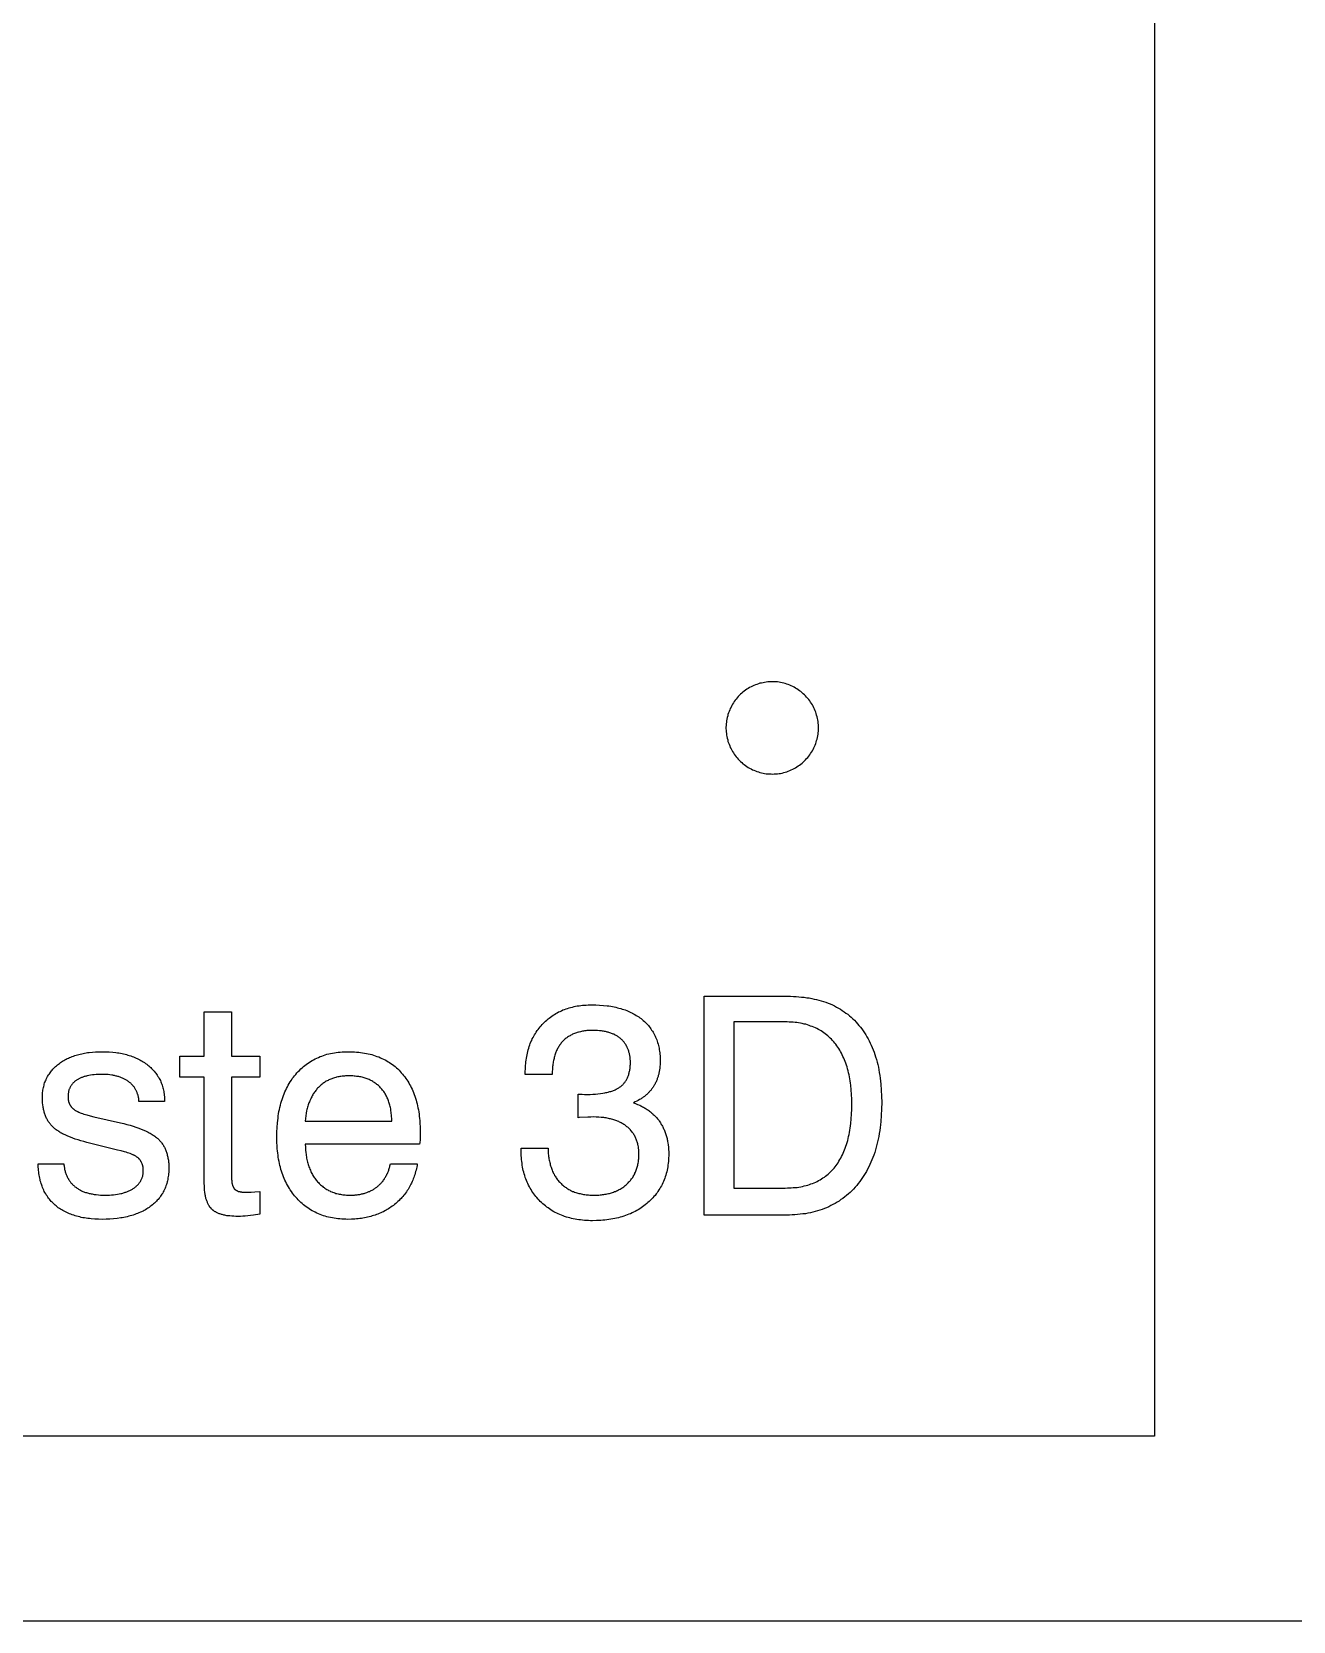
# Model space of a CAD drawing. Header units: millimetres. Extents: x -4.8 to 28.2, y -105.7 to -66.7.
# Drawn here: x 2.88 to 11.08, y -105.74 to -95.42 of the extents above; entities that cross this region are included whole.
import ezdxf

# ---------------------------------------------------------------- set-up
doc = ezdxf.new("R2010")
doc.units = ezdxf.units.MM
doc.header["$MEASUREMENT"] = 0
for name, color, linetype, true_color in [('Aclicical-Shet', 5, 'Continuous', 0x0000ff), ('cut', 7, 'Continuous', 0x000000), ('Default', 7, 'Continuous', 0x000000)]:
    doc.layers.add(name, color=color, linetype=linetype, true_color=true_color)

msp = doc.modelspace()

# ---------------------------------------------------------------- linework, layer by layer
at = {"layer": 'Aclicical-Shet'}
msp.add_lwpolyline([(28.245, -66.744), (28.245, -105.744), (-4.755, -105.744), (-4.755, -66.744), (28.245, -66.744)], dxfattribs=at)
at = {"layer": 'cut'}
for points in [[(10.175, -91.619), (10.175, -104.543), (-3.225, -104.543), (-3.225, -91.619)], [(7.992, -99.942), (7.992, -99.931), (7.992, -99.921), (7.991, -99.91), (7.99, -99.9), (7.988, -99.89), (7.986, -99.88), (7.984, -99.869), (7.981, -99.859), (7.978, -99.849), (7.975, -99.839), (7.971, -99.83), (7.967, -99.82), (7.962, -99.811), (7.958, -99.801), (7.953, -99.792), (7.947, -99.783), (7.942, -99.775), (7.936, -99.766), (7.93, -99.758), (7.923, -99.75), (7.916, -99.742), (7.909, -99.734), (7.902, -99.727), (7.894, -99.72), (7.886, -99.713), (7.878, -99.706), (7.87, -99.7), (7.862, -99.694), (7.853, -99.688), (7.844, -99.683), (7.835, -99.678), (7.826, -99.673), (7.816, -99.668), (7.807, -99.664), (7.797, -99.66), (7.787, -99.657), (7.777, -99.654), (7.767, -99.651), (7.757, -99.649), (7.747, -99.647), (7.737, -99.645), (7.726, -99.643), (7.716, -99.642), (7.705, -99.642), (7.695, -99.642), (7.685, -99.642), (7.674, -99.642), (7.664, -99.643), (7.653, -99.644), (7.643, -99.646), (7.633, -99.648), (7.623, -99.65), (7.613, -99.652), (7.603, -99.655), (7.593, -99.659), (7.583, -99.662), (7.573, -99.666), (7.564, -99.67), (7.555, -99.675), (7.545, -99.68), (7.536, -99.685), (7.528, -99.691), (7.519, -99.697), (7.511, -99.703), (7.502, -99.709), (7.495, -99.716), (7.487, -99.723), (7.479, -99.73), (7.472, -99.738), (7.465, -99.746), (7.459, -99.754), (7.452, -99.762), (7.446, -99.77), (7.44, -99.779), (7.435, -99.788), (7.43, -99.797), (7.425, -99.806), (7.42, -99.815), (7.416, -99.825), (7.412, -99.835), (7.409, -99.844), (7.405, -99.854), (7.403, -99.864), (7.4, -99.874), (7.398, -99.885), (7.396, -99.895), (7.395, -99.905), (7.394, -99.916), (7.393, -99.926), (7.392, -99.936), (7.392, -99.947), (7.393, -99.957), (7.394, -99.968), (7.395, -99.978), (7.396, -99.988), (7.398, -99.998), (7.4, -100.009), (7.403, -100.019), (7.405, -100.029), (7.409, -100.039), (7.412, -100.048), (7.416, -100.058), (7.42, -100.068), (7.425, -100.077), (7.43, -100.086), (7.435, -100.095), (7.44, -100.104), (7.446, -100.113), (7.452, -100.121), (7.459, -100.129), (7.465, -100.137), (7.472, -100.145), (7.479, -100.153), (7.487, -100.16), (7.495, -100.167), (7.502, -100.174), (7.511, -100.18), (7.519, -100.186), (7.528, -100.192), (7.536, -100.198), (7.545, -100.203), (7.555, -100.208), (7.564, -100.213), (7.573, -100.217), (7.583, -100.221), (7.593, -100.225), (7.603, -100.228), (7.613, -100.231), (7.623, -100.233), (7.633, -100.236), (7.643, -100.237), (7.653, -100.239), (7.664, -100.24), (7.674, -100.241), (7.685, -100.241), (7.695, -100.242), (7.705, -100.241), (7.716, -100.241), (7.726, -100.24), (7.737, -100.238), (7.747, -100.237), (7.757, -100.235), (7.767, -100.232), (7.777, -100.229), (7.787, -100.226), (7.797, -100.223), (7.807, -100.219), (7.816, -100.215), (7.826, -100.21), (7.835, -100.206), (7.844, -100.2), (7.853, -100.195), (7.862, -100.189), (7.87, -100.183), (7.878, -100.177), (7.886, -100.17), (7.894, -100.164), (7.902, -100.156), (7.909, -100.149), (7.916, -100.141), (7.923, -100.133), (7.93, -100.125), (7.936, -100.117), (7.942, -100.108), (7.947, -100.1), (7.953, -100.091), (7.958, -100.082), (7.962, -100.072), (7.967, -100.063), (7.971, -100.053), (7.975, -100.044), (7.978, -100.034), (7.981, -100.024), (7.984, -100.014), (7.986, -100.004), (7.988, -99.993), (7.99, -99.983), (7.991, -99.973), (7.992, -99.962), (7.992, -99.952), (7.992, -99.942)]]:
    msp.add_lwpolyline(points, dxfattribs=at)
at = {"layer": 'Default'}
for points in [[(7.251, -103.106), (7.251, -101.685)], [(7.251, -101.685), (7.794, -101.685)], [(7.794, -101.685), (7.812, -101.685), (7.83, -101.686), (7.848, -101.687), (7.866, -101.688), (7.883, -101.69), (7.9, -101.691), (7.917, -101.694), (7.933, -101.696), (7.949, -101.699), (7.965, -101.703), (7.981, -101.706), (7.996, -101.71), (8.011, -101.714), (8.026, -101.719), (8.041, -101.724), (8.055, -101.73), (8.069, -101.735), (8.083, -101.741), (8.096, -101.748), (8.109, -101.755), (8.122, -101.762), (8.135, -101.769), (8.147, -101.777), (8.159, -101.785), (8.171, -101.794), (8.183, -101.802), (8.194, -101.812), (8.205, -101.821), (8.216, -101.831), (8.227, -101.841), (8.237, -101.852), (8.247, -101.863)], [(4.003, -102.073), (4.003, -101.787)], [(4.003, -101.787), (4.179, -101.787)], [(4.179, -101.787), (4.179, -102.073)], [(6.205, -101.861), (6.213, -101.853), (6.22, -101.846), (6.228, -101.839), (6.236, -101.832), (6.244, -101.826), (6.252, -101.82), (6.261, -101.814), (6.269, -101.808), (6.278, -101.803), (6.287, -101.797), (6.295, -101.792), (6.305, -101.787), (6.314, -101.783), (6.323, -101.779), (6.333, -101.774), (6.343, -101.771), (6.353, -101.767), (6.363, -101.764), (6.373, -101.76), (6.383, -101.757), (6.394, -101.755), (6.405, -101.752), (6.415, -101.75), (6.426, -101.748), (6.438, -101.746), (6.449, -101.745), (6.46, -101.743), (6.472, -101.742), (6.484, -101.742), (6.496, -101.741), (6.508, -101.741), (6.52, -101.741)], [(6.52, -101.741), (6.546, -101.741), (6.571, -101.742), (6.596, -101.744), (6.62, -101.747), (6.631, -101.748), (6.643, -101.75), (6.654, -101.752), (6.665, -101.754), (6.676, -101.756), (6.687, -101.759), (6.697, -101.762), (6.708, -101.765), (6.718, -101.768), (6.728, -101.771), (6.738, -101.774), (6.747, -101.778), (6.757, -101.782), (6.766, -101.786), (6.775, -101.79), (6.784, -101.794), (6.792, -101.799), (6.801, -101.804), (6.809, -101.809), (6.817, -101.814), (6.825, -101.819), (6.833, -101.825), (6.841, -101.83), (6.848, -101.836)], [(6.088, -102.183), (6.088, -102.171), (6.089, -102.158), (6.089, -102.146), (6.09, -102.134), (6.091, -102.122), (6.092, -102.11), (6.094, -102.099), (6.096, -102.087), (6.098, -102.076), (6.1, -102.065), (6.102, -102.054), (6.105, -102.043), (6.108, -102.032), (6.111, -102.022), (6.114, -102.011), (6.118, -102.001), (6.121, -101.991), (6.125, -101.981), (6.13, -101.972), (6.134, -101.962), (6.139, -101.953), (6.144, -101.944), (6.149, -101.935), (6.154, -101.926), (6.16, -101.917), (6.166, -101.908), (6.172, -101.9), (6.178, -101.892), (6.184, -101.884), (6.191, -101.876), (6.198, -101.868), (6.205, -101.861)], [(6.848, -101.836), (6.855, -101.842), (6.862, -101.849), (6.869, -101.855), (6.875, -101.861), (6.882, -101.868), (6.888, -101.875), (6.893, -101.882), (6.899, -101.889), (6.904, -101.896), (6.909, -101.904), (6.914, -101.911), (6.919, -101.919), (6.923, -101.927), (6.928, -101.935), (6.932, -101.943), (6.935, -101.951), (6.939, -101.96), (6.942, -101.968), (6.945, -101.977), (6.948, -101.986), (6.951, -101.995), (6.953, -102.004), (6.955, -102.013), (6.957, -102.023), (6.959, -102.032), (6.961, -102.042), (6.962, -102.052), (6.963, -102.062), (6.964, -102.072), (6.964, -102.083), (6.965, -102.093), (6.965, -102.104)], [(7.777, -101.851), (7.444, -101.851)], [(7.444, -101.851), (7.444, -102.931)], [(8.099, -101.989), (8.092, -101.98), (8.084, -101.972), (8.077, -101.964), (8.069, -101.956), (8.061, -101.949), (8.053, -101.942), (8.045, -101.935), (8.037, -101.929), (8.028, -101.922), (8.019, -101.916), (8.01, -101.91), (8.001, -101.905), (7.992, -101.9), (7.982, -101.895), (7.973, -101.89), (7.963, -101.886), (7.952, -101.881), (7.942, -101.878), (7.932, -101.874), (7.921, -101.871), (7.91, -101.867), (7.899, -101.865), (7.888, -101.862), (7.876, -101.86), (7.864, -101.858), (7.853, -101.856), (7.841, -101.855), (7.828, -101.853), (7.816, -101.852), (7.803, -101.852), (7.79, -101.851), (7.777, -101.851)], [(8.247, -101.863), (8.256, -101.874), (8.266, -101.885), (8.275, -101.897), (8.283, -101.909), (8.292, -101.922), (8.3, -101.935), (8.308, -101.948), (8.315, -101.961), (8.323, -101.975), (8.329, -101.989), (8.336, -102.003), (8.342, -102.018), (8.348, -102.033), (8.354, -102.048), (8.359, -102.064), (8.364, -102.079), (8.369, -102.096), (8.374, -102.112), (8.378, -102.129), (8.382, -102.146), (8.385, -102.163), (8.388, -102.181), (8.391, -102.199), (8.394, -102.217), (8.396, -102.236), (8.398, -102.255), (8.401, -102.294), (8.403, -102.334), (8.404, -102.375)], [(6.331, -101.979), (6.326, -101.983), (6.322, -101.988), (6.319, -101.993), (6.315, -101.998), (6.311, -102.003), (6.308, -102.008), (6.304, -102.014), (6.301, -102.019), (6.298, -102.025), (6.295, -102.031), (6.292, -102.037), (6.29, -102.043), (6.287, -102.049), (6.285, -102.055), (6.282, -102.062), (6.28, -102.068), (6.278, -102.075), (6.276, -102.082), (6.275, -102.089), (6.273, -102.096), (6.271, -102.103), (6.27, -102.111), (6.269, -102.118), (6.268, -102.126), (6.267, -102.134), (6.266, -102.142), (6.265, -102.158), (6.264, -102.175), (6.264, -102.193)], [(6.529, -101.907), (6.521, -101.907), (6.513, -101.907), (6.505, -101.907), (6.497, -101.908), (6.489, -101.908), (6.482, -101.909), (6.474, -101.91), (6.467, -101.911), (6.46, -101.912), (6.453, -101.914), (6.446, -101.915), (6.439, -101.917), (6.433, -101.919), (6.426, -101.92), (6.42, -101.922), (6.414, -101.925), (6.407, -101.927), (6.401, -101.929), (6.396, -101.932), (6.39, -101.935), (6.384, -101.938), (6.379, -101.941), (6.373, -101.944), (6.368, -101.947), (6.363, -101.951), (6.358, -101.954), (6.353, -101.958), (6.348, -101.962), (6.344, -101.966), (6.339, -101.97), (6.335, -101.974), (6.331, -101.979)], [(6.708, -101.961), (6.704, -101.957), (6.7, -101.954), (6.696, -101.951), (6.692, -101.948), (6.687, -101.945), (6.683, -101.942), (6.678, -101.94), (6.673, -101.937), (6.669, -101.935), (6.664, -101.932), (6.659, -101.93), (6.654, -101.928), (6.648, -101.926), (6.643, -101.924), (6.638, -101.922), (6.632, -101.92), (6.626, -101.918), (6.621, -101.917), (6.615, -101.916), (6.609, -101.914), (6.603, -101.913), (6.596, -101.912), (6.59, -101.911), (6.584, -101.91), (6.577, -101.909), (6.571, -101.909), (6.557, -101.907), (6.543, -101.907), (6.529, -101.907)], [(6.771, -102.116), (6.771, -102.109), (6.771, -102.103), (6.77, -102.097), (6.77, -102.091), (6.769, -102.085), (6.769, -102.079), (6.768, -102.074), (6.767, -102.068), (6.766, -102.063), (6.765, -102.057), (6.763, -102.052), (6.762, -102.047), (6.761, -102.041), (6.759, -102.036), (6.757, -102.031), (6.755, -102.027), (6.753, -102.022), (6.751, -102.017), (6.749, -102.012), (6.746, -102.008), (6.744, -102.003), (6.741, -101.999), (6.739, -101.995), (6.736, -101.991), (6.733, -101.987), (6.73, -101.983), (6.726, -101.979), (6.723, -101.975), (6.719, -101.971), (6.716, -101.968), (6.712, -101.964), (6.708, -101.961)], [(8.21, -102.385), (8.21, -102.353), (8.208, -102.322), (8.206, -102.292), (8.203, -102.263), (8.201, -102.249), (8.199, -102.235), (8.197, -102.221), (8.194, -102.208), (8.192, -102.195), (8.189, -102.182), (8.186, -102.169), (8.182, -102.156), (8.179, -102.144), (8.175, -102.132), (8.171, -102.12), (8.167, -102.109), (8.162, -102.097), (8.157, -102.086), (8.152, -102.076), (8.147, -102.065), (8.142, -102.055), (8.136, -102.044), (8.131, -102.035), (8.125, -102.025), (8.119, -102.016), (8.112, -102.006), (8.106, -101.997), (8.099, -101.989)], [(3.056, -102.126), (3.062, -102.121), (3.069, -102.116), (3.076, -102.111), (3.083, -102.107), (3.09, -102.102), (3.098, -102.098), (3.105, -102.094), (3.113, -102.09), (3.121, -102.087), (3.128, -102.083), (3.137, -102.08), (3.145, -102.076), (3.153, -102.073), (3.162, -102.07), (3.17, -102.068), (3.179, -102.065), (3.188, -102.063), (3.197, -102.06), (3.207, -102.058), (3.216, -102.056), (3.226, -102.055), (3.235, -102.053), (3.245, -102.051), (3.255, -102.05), (3.276, -102.048), (3.297, -102.046), (3.319, -102.045), (3.341, -102.045)], [(3.341, -102.045), (3.364, -102.045), (3.386, -102.046), (3.408, -102.048), (3.429, -102.05), (3.439, -102.052), (3.449, -102.053), (3.459, -102.055), (3.469, -102.057), (3.479, -102.059), (3.489, -102.062), (3.498, -102.064), (3.507, -102.067), (3.516, -102.069), (3.525, -102.072), (3.534, -102.075), (3.543, -102.079), (3.551, -102.082), (3.56, -102.086), (3.568, -102.09), (3.576, -102.094), (3.584, -102.098), (3.592, -102.102), (3.6, -102.107), (3.607, -102.111), (3.614, -102.116), (3.622, -102.121), (3.629, -102.126), (3.636, -102.132)], [(3.845, -102.211), (3.845, -102.073)], [(3.845, -102.073), (4.003, -102.073)], [(4.179, -102.073), (4.363, -102.073)], [(4.363, -102.073), (4.363, -102.211)], [(4.597, -102.192), (4.605, -102.183), (4.613, -102.174), (4.621, -102.166), (4.63, -102.157), (4.638, -102.15), (4.647, -102.142), (4.656, -102.135), (4.665, -102.128), (4.674, -102.121), (4.684, -102.114), (4.694, -102.108), (4.703, -102.102), (4.713, -102.097), (4.724, -102.091), (4.734, -102.086), (4.744, -102.082), (4.755, -102.077), (4.766, -102.073), (4.777, -102.069), (4.789, -102.066), (4.8, -102.062), (4.812, -102.059), (4.824, -102.057), (4.836, -102.054), (4.848, -102.052), (4.86, -102.05), (4.873, -102.049), (4.885, -102.047), (4.898, -102.046), (4.912, -102.046), (4.925, -102.045), (4.938, -102.045)], [(4.938, -102.045), (4.952, -102.045), (4.966, -102.046), (4.979, -102.046), (4.992, -102.047), (5.006, -102.048), (5.018, -102.05), (5.031, -102.052), (5.043, -102.054), (5.056, -102.056), (5.068, -102.058), (5.08, -102.061), (5.091, -102.064), (5.103, -102.068), (5.114, -102.071), (5.125, -102.075), (5.136, -102.079), (5.147, -102.084), (5.157, -102.088), (5.168, -102.093), (5.178, -102.098), (5.188, -102.104), (5.197, -102.11), (5.207, -102.116), (5.216, -102.122), (5.225, -102.128), (5.234, -102.135), (5.243, -102.142), (5.251, -102.15), (5.26, -102.157), (5.268, -102.165), (5.276, -102.173), (5.283, -102.182)], [(6.965, -102.104), (6.964, -102.116), (6.964, -102.128), (6.963, -102.14), (6.962, -102.151), (6.96, -102.163), (6.958, -102.174), (6.956, -102.184), (6.955, -102.19), (6.954, -102.195), (6.952, -102.2), (6.951, -102.205), (6.949, -102.21), (6.947, -102.215), (6.946, -102.22), (6.944, -102.225), (6.942, -102.23), (6.94, -102.235), (6.938, -102.24), (6.936, -102.244), (6.933, -102.249), (6.931, -102.254), (6.929, -102.258), (6.926, -102.263), (6.923, -102.267), (6.921, -102.271)], [(2.952, -102.343), (2.952, -102.335), (2.952, -102.326), (2.953, -102.318), (2.953, -102.31), (2.954, -102.302), (2.955, -102.294), (2.957, -102.286), (2.958, -102.278), (2.96, -102.271), (2.962, -102.263), (2.964, -102.256), (2.966, -102.248), (2.969, -102.241), (2.972, -102.234), (2.975, -102.227), (2.978, -102.22), (2.981, -102.214), (2.985, -102.207), (2.988, -102.2), (2.992, -102.194), (2.997, -102.188), (3.001, -102.182), (3.006, -102.175), (3.01, -102.169), (3.015, -102.164), (3.02, -102.158), (3.026, -102.152), (3.031, -102.147), (3.037, -102.141), (3.043, -102.136), (3.049, -102.131), (3.056, -102.126)], [(3.338, -102.193), (3.325, -102.193), (3.312, -102.193), (3.3, -102.194), (3.288, -102.195), (3.276, -102.196), (3.265, -102.198), (3.254, -102.2), (3.243, -102.202), (3.238, -102.203), (3.233, -102.204), (3.228, -102.206), (3.223, -102.207), (3.219, -102.209), (3.214, -102.21), (3.21, -102.212), (3.205, -102.213), (3.201, -102.215), (3.197, -102.217), (3.193, -102.219), (3.189, -102.221), (3.185, -102.223), (3.181, -102.225), (3.177, -102.227), (3.174, -102.23)], [(3.51, -102.238), (3.506, -102.236), (3.502, -102.233), (3.498, -102.23), (3.494, -102.228), (3.489, -102.225), (3.485, -102.223), (3.48, -102.221), (3.476, -102.218), (3.471, -102.216), (3.466, -102.214), (3.461, -102.212), (3.456, -102.21), (3.451, -102.209), (3.446, -102.207), (3.441, -102.205), (3.436, -102.204), (3.43, -102.203), (3.425, -102.201), (3.419, -102.2), (3.413, -102.199), (3.408, -102.198), (3.402, -102.197), (3.39, -102.195), (3.378, -102.194), (3.365, -102.193), (3.352, -102.193), (3.338, -102.193)], [(3.636, -102.132), (3.642, -102.137), (3.649, -102.143), (3.655, -102.148), (3.661, -102.154), (3.667, -102.16), (3.673, -102.166), (3.678, -102.172), (3.684, -102.179), (3.689, -102.185), (3.693, -102.191), (3.698, -102.198), (3.702, -102.205), (3.707, -102.212), (3.71, -102.219), (3.714, -102.226), (3.718, -102.233), (3.721, -102.24), (3.724, -102.248), (3.727, -102.255), (3.73, -102.263), (3.732, -102.271), (3.734, -102.279), (3.736, -102.287), (3.738, -102.295), (3.74, -102.303), (3.741, -102.311), (3.742, -102.32), (3.743, -102.328), (3.744, -102.337), (3.745, -102.346), (3.745, -102.355), (3.745, -102.364)], [(4.474, -102.6), (4.474, -102.568), (4.476, -102.537), (4.478, -102.506), (4.48, -102.491), (4.482, -102.477), (4.484, -102.462), (4.486, -102.448), (4.488, -102.434), (4.491, -102.42), (4.494, -102.407), (4.498, -102.393), (4.501, -102.38), (4.505, -102.367), (4.509, -102.355), (4.513, -102.342), (4.517, -102.33), (4.522, -102.318), (4.527, -102.306), (4.532, -102.295), (4.538, -102.284), (4.543, -102.273), (4.549, -102.262), (4.555, -102.251), (4.562, -102.241), (4.569, -102.23), (4.575, -102.22), (4.583, -102.211), (4.59, -102.201), (4.597, -102.192)], [(4.944, -102.202), (4.937, -102.202), (4.929, -102.202), (4.921, -102.202), (4.914, -102.203), (4.906, -102.204), (4.899, -102.204), (4.891, -102.205), (4.884, -102.207), (4.877, -102.208), (4.87, -102.209), (4.863, -102.211), (4.857, -102.212), (4.85, -102.214), (4.843, -102.216), (4.837, -102.218), (4.831, -102.221), (4.825, -102.223), (4.818, -102.226), (4.812, -102.228), (4.807, -102.231), (4.801, -102.234), (4.795, -102.237), (4.789, -102.241), (4.784, -102.244), (4.779, -102.248), (4.773, -102.252), (4.768, -102.256), (4.763, -102.26), (4.758, -102.264), (4.753, -102.268), (4.749, -102.273), (4.744, -102.277)], [(5.148, -102.279), (5.144, -102.274), (5.139, -102.269), (5.134, -102.265), (5.129, -102.261), (5.124, -102.257), (5.119, -102.253), (5.114, -102.249), (5.109, -102.245), (5.103, -102.242), (5.098, -102.238), (5.092, -102.235), (5.086, -102.232), (5.08, -102.229), (5.074, -102.226), (5.068, -102.224), (5.061, -102.221), (5.055, -102.219), (5.048, -102.217), (5.042, -102.214), (5.035, -102.213), (5.028, -102.211), (5.021, -102.209), (5.014, -102.208), (5.007, -102.207), (4.999, -102.205), (4.992, -102.205), (4.984, -102.204), (4.977, -102.203), (4.969, -102.202), (4.961, -102.202), (4.953, -102.202), (4.944, -102.202)], [(5.283, -102.182), (5.291, -102.19), (5.298, -102.199), (5.305, -102.208), (5.312, -102.218), (5.319, -102.227), (5.325, -102.237), (5.331, -102.247), (5.337, -102.257), (5.342, -102.267), (5.348, -102.278), (5.353, -102.289), (5.358, -102.3), (5.363, -102.311), (5.367, -102.323), (5.371, -102.334), (5.375, -102.346), (5.379, -102.359), (5.382, -102.371), (5.385, -102.384), (5.388, -102.396), (5.391, -102.41), (5.394, -102.423), (5.396, -102.436), (5.398, -102.45), (5.4, -102.464), (5.401, -102.478), (5.403, -102.492), (5.404, -102.507), (5.405, -102.537), (5.406, -102.568)], [(6.088, -102.193), (6.088, -102.183)], [(6.264, -102.193), (6.088, -102.193)], [(6.705, -102.273), (6.709, -102.27), (6.713, -102.266), (6.717, -102.263), (6.721, -102.26), (6.724, -102.256), (6.728, -102.252), (6.731, -102.248), (6.734, -102.245), (6.737, -102.24), (6.74, -102.236), (6.743, -102.232), (6.745, -102.228), (6.748, -102.223), (6.75, -102.219), (6.752, -102.214), (6.755, -102.209), (6.756, -102.204), (6.758, -102.199), (6.76, -102.194), (6.762, -102.188), (6.763, -102.183), (6.764, -102.177), (6.766, -102.172), (6.767, -102.166), (6.768, -102.16), (6.769, -102.154), (6.769, -102.148), (6.77, -102.142), (6.77, -102.135), (6.771, -102.129), (6.771, -102.122), (6.771, -102.116)], [(3.174, -102.23), (3.17, -102.232), (3.167, -102.234), (3.164, -102.237), (3.161, -102.239), (3.158, -102.242), (3.155, -102.245), (3.152, -102.247), (3.149, -102.25), (3.147, -102.253), (3.144, -102.256), (3.142, -102.259), (3.14, -102.262), (3.138, -102.265), (3.136, -102.269), (3.134, -102.272), (3.132, -102.275), (3.13, -102.279), (3.129, -102.282), (3.127, -102.286), (3.126, -102.289), (3.124, -102.293), (3.123, -102.297), (3.122, -102.301), (3.121, -102.304), (3.12, -102.308), (3.12, -102.312), (3.119, -102.316), (3.119, -102.321), (3.118, -102.325), (3.118, -102.329), (3.118, -102.333), (3.118, -102.338)], [(3.579, -102.368), (3.579, -102.363), (3.578, -102.358), (3.577, -102.352), (3.577, -102.348), (3.576, -102.343), (3.575, -102.338), (3.574, -102.333), (3.573, -102.328), (3.571, -102.324), (3.57, -102.319), (3.568, -102.315), (3.567, -102.31), (3.565, -102.306), (3.563, -102.302), (3.561, -102.298), (3.559, -102.294), (3.557, -102.29), (3.554, -102.286), (3.552, -102.282), (3.549, -102.278), (3.547, -102.274), (3.544, -102.271), (3.541, -102.267), (3.538, -102.264), (3.535, -102.26), (3.532, -102.257), (3.528, -102.254), (3.525, -102.25), (3.521, -102.247), (3.518, -102.244), (3.514, -102.241), (3.51, -102.238)], [(4.003, -102.211), (3.845, -102.211)], [(4.003, -102.902), (4.003, -102.211)], [(4.363, -102.211), (4.179, -102.211)], [(4.179, -102.211), (4.179, -102.843)], [(4.744, -102.277), (4.739, -102.282), (4.735, -102.287), (4.731, -102.292), (4.727, -102.297), (4.723, -102.303), (4.719, -102.308), (4.715, -102.314), (4.711, -102.319), (4.708, -102.325), (4.704, -102.331), (4.701, -102.337), (4.698, -102.344), (4.695, -102.35), (4.692, -102.356), (4.689, -102.363), (4.686, -102.37), (4.683, -102.377), (4.681, -102.384), (4.678, -102.391), (4.676, -102.398), (4.674, -102.406), (4.672, -102.414), (4.67, -102.421), (4.668, -102.429), (4.665, -102.445), (4.662, -102.462), (4.66, -102.479), (4.658, -102.497)], [(5.221, -102.497), (5.221, -102.48), (5.22, -102.463), (5.219, -102.454), (5.218, -102.446), (5.217, -102.438), (5.216, -102.43), (5.215, -102.423), (5.214, -102.415), (5.212, -102.407), (5.21, -102.4), (5.209, -102.393), (5.207, -102.386), (5.205, -102.379), (5.202, -102.372), (5.2, -102.365), (5.198, -102.358), (5.195, -102.352), (5.192, -102.345), (5.189, -102.339), (5.186, -102.333), (5.183, -102.327), (5.18, -102.321), (5.176, -102.315), (5.173, -102.31), (5.169, -102.304), (5.165, -102.299), (5.161, -102.294), (5.157, -102.289), (5.153, -102.284), (5.148, -102.279)], [(6.491, -102.322), (6.509, -102.322), (6.527, -102.321), (6.544, -102.32), (6.56, -102.319), (6.576, -102.317), (6.591, -102.315), (6.605, -102.312), (6.612, -102.311), (6.619, -102.309), (6.626, -102.308), (6.632, -102.306), (6.638, -102.304), (6.644, -102.303), (6.65, -102.301), (6.656, -102.299), (6.662, -102.296), (6.667, -102.294), (6.673, -102.292), (6.678, -102.289), (6.683, -102.287), (6.688, -102.284), (6.692, -102.281), (6.697, -102.279), (6.701, -102.276), (6.705, -102.273)], [(6.921, -102.271), (6.918, -102.276), (6.915, -102.28), (6.912, -102.284), (6.909, -102.288), (6.906, -102.292), (6.903, -102.296), (6.9, -102.3), (6.896, -102.304), (6.893, -102.307), (6.889, -102.311), (6.886, -102.315), (6.882, -102.318), (6.878, -102.322), (6.874, -102.325), (6.87, -102.329), (6.866, -102.332), (6.862, -102.335), (6.858, -102.338), (6.854, -102.341), (6.85, -102.344), (6.845, -102.347), (6.841, -102.35), (6.836, -102.353), (6.831, -102.356), (6.822, -102.361), (6.812, -102.367), (6.802, -102.371), (6.791, -102.376)], [(3.015, -102.529), (3.011, -102.525), (3.007, -102.521), (3.004, -102.516), (3, -102.512), (2.997, -102.507), (2.994, -102.503), (2.99, -102.498), (2.987, -102.493), (2.984, -102.488), (2.982, -102.483), (2.979, -102.478), (2.976, -102.472), (2.974, -102.467), (2.972, -102.462), (2.97, -102.456), (2.968, -102.45), (2.966, -102.444), (2.964, -102.438), (2.962, -102.432), (2.961, -102.426), (2.959, -102.42), (2.958, -102.413), (2.957, -102.407), (2.956, -102.4), (2.955, -102.393), (2.954, -102.387), (2.953, -102.38), (2.953, -102.373), (2.952, -102.365), (2.952, -102.358), (2.952, -102.343)], [(3.118, -102.338), (3.118, -102.341), (3.118, -102.344), (3.118, -102.347), (3.118, -102.35), (3.119, -102.353), (3.119, -102.356), (3.119, -102.359), (3.12, -102.362), (3.121, -102.365), (3.121, -102.367), (3.122, -102.37), (3.123, -102.373), (3.124, -102.375), (3.125, -102.378), (3.126, -102.381), (3.127, -102.383), (3.128, -102.385), (3.129, -102.388), (3.13, -102.39), (3.132, -102.393), (3.133, -102.395), (3.134, -102.397), (3.136, -102.399), (3.138, -102.401), (3.139, -102.404), (3.141, -102.406), (3.143, -102.408), (3.145, -102.41), (3.147, -102.412), (3.149, -102.414), (3.151, -102.415), (3.153, -102.417)], [(3.745, -102.368), (3.579, -102.368)], [(3.745, -102.364), (3.745, -102.368)], [(6.431, -102.474), (6.432, -102.32)], [(6.432, -102.32), (6.458, -102.321)], [(6.458, -102.321), (6.473, -102.322), (6.491, -102.322)], [(6.791, -102.376), (6.805, -102.381), (6.818, -102.387), (6.832, -102.393), (6.838, -102.396), (6.844, -102.399), (6.85, -102.402), (6.856, -102.405), (6.862, -102.409), (6.868, -102.412), (6.874, -102.416), (6.879, -102.42), (6.885, -102.423), (6.89, -102.427), (6.896, -102.431), (6.901, -102.435), (6.906, -102.439), (6.911, -102.444), (6.916, -102.448), (6.92, -102.452), (6.925, -102.457), (6.93, -102.461), (6.934, -102.466), (6.938, -102.471), (6.943, -102.475), (6.947, -102.48), (6.951, -102.485), (6.955, -102.49), (6.958, -102.495), (6.962, -102.501)], [(8.101, -102.793), (8.107, -102.784), (8.114, -102.775), (8.12, -102.766), (8.126, -102.756), (8.132, -102.746), (8.138, -102.736), (8.143, -102.726), (8.148, -102.715), (8.153, -102.705), (8.158, -102.694), (8.163, -102.682), (8.167, -102.671), (8.171, -102.659), (8.175, -102.647), (8.179, -102.634), (8.183, -102.622), (8.186, -102.609), (8.189, -102.596), (8.192, -102.582), (8.195, -102.569), (8.197, -102.555), (8.199, -102.541), (8.203, -102.511), (8.206, -102.481), (8.208, -102.45), (8.21, -102.418), (8.21, -102.385)], [(8.404, -102.375), (8.403, -102.417), (8.401, -102.459), (8.398, -102.499), (8.396, -102.519), (8.394, -102.538), (8.391, -102.557), (8.388, -102.576), (8.384, -102.595), (8.381, -102.613), (8.377, -102.631), (8.373, -102.648), (8.368, -102.666), (8.363, -102.683), (8.358, -102.699), (8.352, -102.716), (8.346, -102.732), (8.34, -102.747), (8.334, -102.763), (8.327, -102.778), (8.32, -102.793), (8.312, -102.808), (8.304, -102.822), (8.296, -102.836), (8.288, -102.85), (8.279, -102.863), (8.27, -102.876), (8.261, -102.889), (8.251, -102.901), (8.241, -102.913)], [(3.153, -102.417), (3.155, -102.419), (3.158, -102.421), (3.16, -102.423), (3.163, -102.424), (3.166, -102.426), (3.169, -102.428), (3.171, -102.429), (3.175, -102.431), (3.178, -102.433), (3.181, -102.434), (3.188, -102.438), (3.196, -102.441), (3.204, -102.444), (3.212, -102.447), (3.221, -102.45), (3.231, -102.453), (3.24, -102.456), (3.262, -102.462), (3.285, -102.467)], [(3.285, -102.467), (3.458, -102.507)], [(3.458, -102.507), (3.48, -102.512), (3.501, -102.517), (3.521, -102.523), (3.541, -102.529), (3.559, -102.535), (3.577, -102.541), (3.594, -102.548), (3.61, -102.554), (3.625, -102.561), (3.639, -102.568), (3.645, -102.572), (3.652, -102.575), (3.658, -102.579), (3.664, -102.582), (3.67, -102.586), (3.676, -102.59), (3.681, -102.594), (3.687, -102.598), (3.692, -102.602), (3.696, -102.606), (3.701, -102.609), (3.705, -102.614)], [(4.658, -102.497), (5.221, -102.497)], [(6.438, -102.473), (6.431, -102.474)], [(6.532, -102.469), (6.515, -102.47), (6.494, -102.47), (6.438, -102.473)], [(6.749, -102.532), (6.744, -102.528), (6.739, -102.525), (6.734, -102.521), (6.729, -102.517), (6.723, -102.514), (6.718, -102.511), (6.712, -102.508), (6.706, -102.505), (6.701, -102.502), (6.695, -102.499), (6.688, -102.496), (6.682, -102.494), (6.676, -102.491), (6.669, -102.489), (6.663, -102.487), (6.656, -102.485), (6.649, -102.483), (6.642, -102.481), (6.635, -102.48), (6.628, -102.478), (6.621, -102.477), (6.613, -102.475), (6.606, -102.474), (6.598, -102.473), (6.582, -102.472), (6.566, -102.47), (6.549, -102.47), (6.532, -102.469)], [(6.962, -102.501), (6.966, -102.506), (6.969, -102.511), (6.972, -102.517), (6.976, -102.522), (6.979, -102.528), (6.982, -102.534), (6.985, -102.54), (6.987, -102.545), (6.99, -102.551), (6.993, -102.557), (6.995, -102.564), (6.997, -102.57), (7, -102.576), (7.002, -102.582), (7.004, -102.589), (7.005, -102.595), (7.007, -102.602), (7.009, -102.609), (7.01, -102.615), (7.012, -102.622), (7.013, -102.629), (7.014, -102.636), (7.016, -102.65), (7.018, -102.665), (7.019, -102.68), (7.02, -102.695), (7.02, -102.71)], [(3.24, -102.634), (3.22, -102.629), (3.201, -102.624), (3.183, -102.618), (3.165, -102.613), (3.149, -102.607), (3.133, -102.601), (3.117, -102.594), (3.103, -102.588), (3.089, -102.581), (3.083, -102.578), (3.076, -102.574), (3.07, -102.571), (3.064, -102.567), (3.058, -102.564), (3.053, -102.56), (3.047, -102.556), (3.042, -102.553), (3.037, -102.549), (3.032, -102.545), (3.028, -102.541), (3.023, -102.537), (3.019, -102.533), (3.015, -102.529)], [(3.705, -102.614), (3.709, -102.618), (3.713, -102.622), (3.717, -102.626), (3.721, -102.631), (3.725, -102.635), (3.728, -102.64), (3.732, -102.645), (3.735, -102.65), (3.738, -102.655), (3.741, -102.66), (3.744, -102.665), (3.746, -102.67), (3.749, -102.676), (3.751, -102.681), (3.754, -102.687), (3.756, -102.693), (3.758, -102.698), (3.76, -102.704), (3.762, -102.71), (3.763, -102.717), (3.765, -102.723), (3.766, -102.729), (3.767, -102.736), (3.769, -102.742), (3.77, -102.749), (3.77, -102.756), (3.771, -102.763), (3.772, -102.77), (3.772, -102.777), (3.773, -102.784), (3.773, -102.792), (3.773, -102.799)], [(4.598, -102.99), (4.59, -102.981), (4.583, -102.972), (4.576, -102.963), (4.569, -102.953), (4.562, -102.943), (4.556, -102.933), (4.55, -102.923), (4.544, -102.912), (4.538, -102.902), (4.532, -102.891), (4.527, -102.88), (4.522, -102.868), (4.518, -102.857), (4.513, -102.845), (4.509, -102.833), (4.505, -102.821), (4.501, -102.809), (4.498, -102.796), (4.494, -102.784), (4.491, -102.771), (4.489, -102.758), (4.486, -102.744), (4.484, -102.731), (4.482, -102.717), (4.48, -102.703), (4.478, -102.689), (4.477, -102.675), (4.476, -102.66), (4.474, -102.631), (4.474, -102.6)], [(5.405, -102.615), (5.405, -102.622), (5.404, -102.63), (5.403, -102.637), (5.402, -102.645)], [(5.406, -102.568), (5.405, -102.595), (5.405, -102.615)], [(6.826, -102.709), (6.826, -102.702), (6.826, -102.695), (6.826, -102.688), (6.825, -102.681), (6.824, -102.675), (6.824, -102.668), (6.823, -102.662), (6.821, -102.655), (6.82, -102.649), (6.819, -102.643), (6.817, -102.637), (6.815, -102.631), (6.813, -102.625), (6.811, -102.619), (6.809, -102.613), (6.807, -102.608), (6.804, -102.602), (6.802, -102.597), (6.799, -102.592), (6.796, -102.587), (6.793, -102.581), (6.79, -102.576), (6.786, -102.572), (6.783, -102.567), (6.779, -102.562), (6.775, -102.558), (6.771, -102.553), (6.767, -102.549), (6.763, -102.544), (6.758, -102.54), (6.754, -102.536), (6.749, -102.532)], [(3.44, -102.684), (3.24, -102.634)], [(3.573, -102.734), (3.57, -102.733), (3.568, -102.731), (3.566, -102.729), (3.563, -102.727), (3.56, -102.726), (3.558, -102.724), (3.555, -102.722), (3.552, -102.72), (3.548, -102.719), (3.545, -102.717), (3.542, -102.715), (3.538, -102.714), (3.53, -102.71), (3.522, -102.707), (3.514, -102.704), (3.505, -102.701), (3.495, -102.698), (3.485, -102.695), (3.463, -102.689), (3.44, -102.684)], [(5.402, -102.645), (4.659, -102.645)], [(4.659, -102.645), (4.66, -102.664), (4.661, -102.683), (4.663, -102.702), (4.664, -102.711), (4.665, -102.719), (4.667, -102.728), (4.668, -102.737), (4.67, -102.745), (4.672, -102.753), (4.674, -102.762), (4.676, -102.77), (4.678, -102.777), (4.681, -102.785), (4.683, -102.793), (4.686, -102.8), (4.689, -102.808), (4.692, -102.815), (4.695, -102.822), (4.698, -102.829), (4.702, -102.835), (4.705, -102.842), (4.709, -102.849), (4.713, -102.855), (4.717, -102.861), (4.721, -102.867), (4.725, -102.873), (4.73, -102.879), (4.734, -102.884), (4.739, -102.89)], [(6.061, -102.672), (6.236, -102.672)], [(6.061, -102.682), (6.061, -102.672)], [(6.186, -103.018), (6.179, -103.01), (6.171, -103.002), (6.164, -102.993), (6.157, -102.985), (6.15, -102.976), (6.144, -102.968), (6.137, -102.959), (6.131, -102.95), (6.126, -102.941), (6.12, -102.931), (6.115, -102.922), (6.11, -102.912), (6.105, -102.902), (6.1, -102.892), (6.096, -102.882), (6.092, -102.871), (6.088, -102.861), (6.085, -102.85), (6.081, -102.839), (6.078, -102.828), (6.075, -102.817), (6.073, -102.805), (6.071, -102.794), (6.068, -102.782), (6.067, -102.77), (6.065, -102.758), (6.064, -102.746), (6.063, -102.733), (6.062, -102.721), (6.061, -102.708), (6.061, -102.695), (6.061, -102.682)], [(6.236, -102.672), (6.237, -102.69), (6.238, -102.708), (6.239, -102.716), (6.24, -102.725), (6.241, -102.733), (6.242, -102.741), (6.244, -102.749), (6.245, -102.757), (6.247, -102.765), (6.249, -102.772), (6.251, -102.78), (6.253, -102.787), (6.256, -102.794), (6.258, -102.802), (6.261, -102.808), (6.263, -102.815), (6.266, -102.822), (6.269, -102.829), (6.272, -102.835), (6.276, -102.841), (6.279, -102.848), (6.283, -102.854), (6.286, -102.86), (6.29, -102.865), (6.294, -102.871), (6.298, -102.877), (6.303, -102.882), (6.307, -102.887), (6.312, -102.892), (6.317, -102.897)], [(6.748, -102.905), (6.753, -102.901), (6.757, -102.896), (6.762, -102.891), (6.766, -102.887), (6.771, -102.882), (6.775, -102.877), (6.778, -102.871), (6.782, -102.866), (6.786, -102.861), (6.789, -102.855), (6.793, -102.85), (6.796, -102.844), (6.799, -102.838), (6.801, -102.833), (6.804, -102.827), (6.807, -102.821), (6.809, -102.814), (6.811, -102.808), (6.813, -102.802), (6.815, -102.795), (6.817, -102.789), (6.819, -102.782), (6.82, -102.775), (6.821, -102.768), (6.823, -102.761), (6.823, -102.754), (6.824, -102.747), (6.825, -102.74), (6.826, -102.732), (6.826, -102.725), (6.826, -102.717), (6.826, -102.709)], [(7.02, -102.71), (7.02, -102.722), (7.019, -102.734), (7.019, -102.746), (7.018, -102.758), (7.017, -102.77), (7.015, -102.781), (7.014, -102.792), (7.012, -102.804), (7.009, -102.815), (7.007, -102.825), (7.004, -102.836), (7.001, -102.847), (6.998, -102.857), (6.994, -102.867), (6.99, -102.877), (6.986, -102.887), (6.982, -102.897), (6.977, -102.907), (6.973, -102.916), (6.967, -102.925), (6.962, -102.934), (6.956, -102.943), (6.95, -102.952), (6.944, -102.961), (6.938, -102.969), (6.931, -102.978), (6.924, -102.986), (6.917, -102.994), (6.909, -103.002), (6.902, -103.01), (6.894, -103.017), (6.885, -103.025)], [(2.924, -102.774), (3.09, -102.774)], [(3.034, -103.041), (3.027, -103.035), (3.021, -103.029), (3.015, -103.023), (3.009, -103.017), (3.003, -103.01), (2.998, -103.003), (2.992, -102.997), (2.987, -102.99), (2.982, -102.982), (2.977, -102.975), (2.973, -102.968), (2.968, -102.96), (2.964, -102.952), (2.96, -102.944), (2.957, -102.936), (2.953, -102.928), (2.95, -102.919), (2.947, -102.911), (2.944, -102.902), (2.941, -102.893), (2.938, -102.884), (2.936, -102.875), (2.934, -102.866), (2.932, -102.856), (2.93, -102.846), (2.929, -102.836), (2.928, -102.826), (2.926, -102.816), (2.926, -102.806), (2.925, -102.795), (2.924, -102.785), (2.924, -102.774)], [(3.09, -102.774), (3.091, -102.78), (3.092, -102.786), (3.092, -102.792), (3.094, -102.798), (3.095, -102.804), (3.096, -102.81), (3.097, -102.815), (3.099, -102.821), (3.1, -102.826), (3.102, -102.832), (3.104, -102.837), (3.106, -102.842), (3.108, -102.847), (3.11, -102.852), (3.112, -102.857), (3.114, -102.862), (3.117, -102.866), (3.12, -102.871), (3.122, -102.875), (3.125, -102.88), (3.128, -102.884), (3.131, -102.888), (3.134, -102.892), (3.137, -102.896), (3.141, -102.9), (3.144, -102.904), (3.148, -102.908), (3.152, -102.912), (3.155, -102.915), (3.159, -102.919), (3.163, -102.922), (3.168, -102.925)], [(3.541, -102.934), (3.545, -102.932), (3.549, -102.929), (3.552, -102.926), (3.556, -102.923), (3.56, -102.92), (3.563, -102.917), (3.566, -102.914), (3.57, -102.911), (3.573, -102.908), (3.575, -102.905), (3.578, -102.902), (3.581, -102.898), (3.583, -102.895), (3.586, -102.891), (3.588, -102.888), (3.59, -102.884), (3.592, -102.881), (3.594, -102.877), (3.596, -102.873), (3.597, -102.869), (3.599, -102.865), (3.6, -102.861), (3.601, -102.857), (3.603, -102.853), (3.604, -102.849), (3.604, -102.845), (3.605, -102.841), (3.606, -102.836), (3.606, -102.832), (3.606, -102.828), (3.607, -102.823), (3.607, -102.819)], [(3.607, -102.819), (3.607, -102.815), (3.607, -102.812), (3.606, -102.809), (3.606, -102.805), (3.606, -102.802), (3.606, -102.799), (3.605, -102.796), (3.605, -102.793), (3.604, -102.79), (3.603, -102.787), (3.603, -102.784), (3.602, -102.781), (3.601, -102.778), (3.6, -102.776), (3.599, -102.773), (3.598, -102.77), (3.597, -102.768), (3.596, -102.765), (3.595, -102.763), (3.593, -102.76), (3.592, -102.758), (3.591, -102.755), (3.589, -102.753), (3.588, -102.751), (3.586, -102.749), (3.584, -102.746), (3.582, -102.744), (3.581, -102.742), (3.579, -102.74), (3.577, -102.738), (3.575, -102.736), (3.573, -102.734)], [(3.773, -102.799), (3.773, -102.809), (3.772, -102.819), (3.772, -102.828), (3.771, -102.838), (3.77, -102.847), (3.769, -102.856), (3.767, -102.865), (3.766, -102.874), (3.764, -102.883), (3.762, -102.891), (3.759, -102.9), (3.757, -102.908), (3.754, -102.916), (3.751, -102.924), (3.748, -102.932), (3.744, -102.94), (3.741, -102.948), (3.737, -102.955), (3.733, -102.963), (3.728, -102.97), (3.724, -102.977), (3.719, -102.984), (3.714, -102.991), (3.709, -102.997), (3.703, -103.004), (3.698, -103.01), (3.692, -103.016), (3.686, -103.023), (3.679, -103.029), (3.673, -103.034), (3.666, -103.04), (3.659, -103.046)], [(5.124, -102.924), (5.128, -102.921), (5.133, -102.917), (5.137, -102.914), (5.14, -102.91), (5.144, -102.906), (5.148, -102.903), (5.152, -102.899), (5.155, -102.895), (5.159, -102.891), (5.162, -102.887), (5.165, -102.882), (5.168, -102.878), (5.171, -102.874), (5.174, -102.869), (5.177, -102.865), (5.18, -102.86), (5.183, -102.855), (5.185, -102.85), (5.188, -102.845), (5.19, -102.84), (5.193, -102.835), (5.195, -102.83), (5.197, -102.825), (5.199, -102.82), (5.201, -102.814), (5.203, -102.809), (5.204, -102.803), (5.206, -102.797), (5.208, -102.792), (5.209, -102.786), (5.211, -102.78), (5.212, -102.774)], [(5.212, -102.774), (5.387, -102.774)], [(5.387, -102.774), (5.385, -102.784), (5.383, -102.794), (5.381, -102.804), (5.379, -102.814), (5.376, -102.824), (5.373, -102.834), (5.371, -102.844), (5.367, -102.853), (5.364, -102.862), (5.361, -102.871), (5.357, -102.88), (5.353, -102.889), (5.349, -102.898), (5.345, -102.906), (5.341, -102.915), (5.336, -102.923), (5.332, -102.931), (5.327, -102.939), (5.322, -102.947), (5.316, -102.955), (5.311, -102.963), (5.305, -102.97), (5.299, -102.977), (5.293, -102.985), (5.287, -102.992), (5.281, -102.999), (5.274, -103.005), (5.268, -103.012), (5.261, -103.019), (5.254, -103.025), (5.247, -103.031), (5.239, -103.037)], [(7.777, -102.931), (7.791, -102.93), (7.804, -102.93), (7.816, -102.929), (7.829, -102.928), (7.842, -102.927), (7.854, -102.926), (7.866, -102.924), (7.878, -102.922), (7.889, -102.92), (7.901, -102.917), (7.912, -102.914), (7.923, -102.911), (7.934, -102.908), (7.944, -102.904), (7.955, -102.9), (7.965, -102.896), (7.975, -102.892), (7.985, -102.887), (7.994, -102.882), (8.004, -102.877), (8.013, -102.871), (8.022, -102.865), (8.031, -102.859), (8.039, -102.853), (8.048, -102.846), (8.056, -102.84), (8.064, -102.832), (8.072, -102.825), (8.079, -102.817), (8.087, -102.809), (8.094, -102.801), (8.101, -102.793)], [(3.168, -102.925), (3.172, -102.928), (3.176, -102.931), (3.181, -102.934), (3.185, -102.937), (3.19, -102.94), (3.195, -102.943), (3.2, -102.945), (3.205, -102.948), (3.21, -102.95), (3.215, -102.952), (3.221, -102.955), (3.226, -102.957), (3.232, -102.959), (3.238, -102.96), (3.244, -102.962), (3.25, -102.964), (3.256, -102.965), (3.262, -102.967), (3.268, -102.968), (3.274, -102.969), (3.281, -102.971), (3.288, -102.972), (3.301, -102.973), (3.315, -102.975), (3.33, -102.976), (3.344, -102.977), (3.36, -102.977)], [(4.053, -103.068), (4.051, -103.067), (4.05, -103.065), (4.048, -103.064), (4.047, -103.062), (4.045, -103.06), (4.044, -103.059), (4.042, -103.057), (4.041, -103.055), (4.04, -103.054), (4.038, -103.052), (4.037, -103.05), (4.036, -103.048), (4.033, -103.044), (4.031, -103.04), (4.029, -103.036), (4.027, -103.032), (4.025, -103.027), (4.023, -103.023), (4.021, -103.018), (4.019, -103.013), (4.017, -103.008), (4.016, -103.003), (4.014, -102.998), (4.013, -102.992), (4.012, -102.987), (4.01, -102.981), (4.009, -102.975), (4.008, -102.969), (4.007, -102.963), (4.006, -102.957), (4.005, -102.944), (4.004, -102.93), (4.004, -102.916), (4.003, -102.902)], [(4.179, -102.843), (4.179, -102.851), (4.179, -102.86), (4.179, -102.867), (4.18, -102.875), (4.181, -102.882), (4.181, -102.888), (4.182, -102.895), (4.183, -102.898), (4.184, -102.901), (4.184, -102.903), (4.185, -102.906), (4.186, -102.909), (4.186, -102.911), (4.187, -102.914), (4.188, -102.916), (4.189, -102.919), (4.19, -102.921), (4.191, -102.923), (4.192, -102.925), (4.193, -102.927), (4.193, -102.928), (4.194, -102.929), (4.194, -102.93), (4.195, -102.93), (4.195, -102.931), (4.196, -102.932), (4.196, -102.933), (4.197, -102.934), (4.198, -102.934), (4.198, -102.935)], [(4.739, -102.89), (4.744, -102.895), (4.749, -102.9), (4.754, -102.905), (4.759, -102.91), (4.764, -102.915), (4.77, -102.919), (4.775, -102.924), (4.781, -102.928), (4.787, -102.932), (4.793, -102.936), (4.799, -102.939), (4.805, -102.943), (4.811, -102.946), (4.818, -102.949), (4.824, -102.952), (4.831, -102.955), (4.837, -102.958), (4.844, -102.96), (4.851, -102.962), (4.858, -102.965), (4.865, -102.966), (4.873, -102.968), (4.88, -102.97), (4.888, -102.971), (4.895, -102.973), (4.903, -102.974), (4.911, -102.975), (4.919, -102.975), (4.927, -102.976), (4.935, -102.976), (4.944, -102.977), (4.952, -102.977)], [(4.952, -102.977), (4.965, -102.977), (4.978, -102.976), (4.984, -102.975), (4.99, -102.975), (4.996, -102.974), (5.002, -102.973), (5.008, -102.973), (5.014, -102.972), (5.02, -102.97), (5.025, -102.969), (5.031, -102.968), (5.036, -102.967), (5.042, -102.965), (5.047, -102.963), (5.053, -102.962), (5.058, -102.96), (5.063, -102.958), (5.068, -102.956), (5.073, -102.954), (5.078, -102.952), (5.083, -102.949), (5.088, -102.947), (5.093, -102.944), (5.098, -102.942), (5.102, -102.939), (5.107, -102.936), (5.111, -102.933), (5.116, -102.93), (5.12, -102.927), (5.124, -102.924)], [(6.317, -102.897), (6.321, -102.902), (6.326, -102.907), (6.332, -102.912), (6.337, -102.916), (6.342, -102.92), (6.348, -102.924), (6.353, -102.928), (6.359, -102.932), (6.365, -102.936), (6.371, -102.939), (6.377, -102.943), (6.383, -102.946), (6.389, -102.949), (6.396, -102.952), (6.402, -102.954), (6.409, -102.957), (6.416, -102.959), (6.423, -102.962), (6.43, -102.964), (6.437, -102.966), (6.445, -102.967), (6.452, -102.969), (6.46, -102.97), (6.467, -102.972), (6.475, -102.973), (6.483, -102.974), (6.491, -102.975), (6.499, -102.975), (6.508, -102.976), (6.516, -102.976), (6.525, -102.977), (6.533, -102.977)], [(6.533, -102.977), (6.55, -102.976), (6.559, -102.976), (6.567, -102.976), (6.575, -102.975), (6.583, -102.974), (6.59, -102.973), (6.598, -102.972), (6.606, -102.971), (6.613, -102.97), (6.62, -102.968), (6.628, -102.967), (6.635, -102.965), (6.642, -102.963), (6.648, -102.961), (6.655, -102.959), (6.662, -102.957), (6.668, -102.954), (6.675, -102.952), (6.681, -102.949), (6.687, -102.946), (6.693, -102.943), (6.699, -102.94), (6.705, -102.937), (6.711, -102.933), (6.717, -102.93), (6.722, -102.926), (6.728, -102.922), (6.733, -102.918), (6.738, -102.914), (6.743, -102.91), (6.748, -102.905)], [(7.444, -102.931), (7.777, -102.931)], [(8.241, -102.913), (8.231, -102.925), (8.22, -102.937), (8.209, -102.948), (8.198, -102.959), (8.187, -102.969), (8.175, -102.979), (8.164, -102.988), (8.151, -102.998), (8.139, -103.006), (8.127, -103.015), (8.114, -103.023), (8.101, -103.031), (8.087, -103.038), (8.074, -103.045), (8.06, -103.052), (8.046, -103.058), (8.031, -103.064), (8.017, -103.069), (8.002, -103.074), (7.987, -103.079), (7.972, -103.083), (7.956, -103.087), (7.94, -103.091), (7.924, -103.094), (7.908, -103.097), (7.891, -103.099), (7.874, -103.101), (7.857, -103.103), (7.84, -103.104), (7.822, -103.105), (7.804, -103.106), (7.786, -103.106)], [(3.36, -102.977), (3.374, -102.977), (3.388, -102.976), (3.401, -102.975), (3.414, -102.974), (3.427, -102.973), (3.439, -102.971), (3.451, -102.969), (3.462, -102.966), (3.468, -102.965), (3.473, -102.963), (3.479, -102.962), (3.484, -102.96), (3.489, -102.958), (3.494, -102.957), (3.5, -102.955), (3.504, -102.953), (3.509, -102.951), (3.514, -102.949), (3.519, -102.947), (3.523, -102.944), (3.528, -102.942), (3.532, -102.94), (3.536, -102.937), (3.541, -102.934)], [(4.198, -102.935), (4.199, -102.936), (4.2, -102.937), (4.2, -102.937), (4.201, -102.938), (4.202, -102.939), (4.202, -102.939), (4.203, -102.94), (4.204, -102.941), (4.204, -102.941), (4.205, -102.942), (4.206, -102.942), (4.207, -102.943), (4.208, -102.944), (4.208, -102.944), (4.209, -102.945), (4.21, -102.945), (4.212, -102.946), (4.214, -102.947), (4.216, -102.948), (4.218, -102.949), (4.22, -102.95), (4.222, -102.951), (4.224, -102.952), (4.226, -102.952), (4.228, -102.953), (4.231, -102.954), (4.233, -102.954), (4.236, -102.955), (4.238, -102.956), (4.241, -102.956), (4.244, -102.956), (4.246, -102.957), (4.249, -102.957), (4.252, -102.957), (4.258, -102.958), (4.264, -102.958), (4.27, -102.958)], [(4.27, -102.958), (4.287, -102.958), (4.307, -102.957)], [(4.307, -102.957), (4.332, -102.956), (4.363, -102.954)], [(4.363, -102.954), (4.363, -103.1)], [(4.936, -103.134), (4.923, -103.133), (4.91, -103.133), (4.897, -103.132), (4.884, -103.131), (4.871, -103.13), (4.859, -103.129), (4.847, -103.127), (4.835, -103.125), (4.823, -103.122), (4.811, -103.12), (4.8, -103.117), (4.788, -103.113), (4.777, -103.11), (4.766, -103.106), (4.755, -103.102), (4.745, -103.098), (4.734, -103.093), (4.724, -103.088), (4.714, -103.083), (4.704, -103.078), (4.694, -103.072), (4.684, -103.066), (4.675, -103.06), (4.666, -103.053), (4.656, -103.046), (4.648, -103.039), (4.639, -103.032), (4.63, -103.024), (4.622, -103.016), (4.614, -103.008), (4.606, -102.999), (4.598, -102.99)], [(6.524, -103.143), (6.511, -103.143), (6.498, -103.142), (6.485, -103.142), (6.473, -103.141), (6.46, -103.14), (6.448, -103.138), (6.436, -103.137), (6.424, -103.135), (6.412, -103.133), (6.4, -103.131), (6.389, -103.128), (6.377, -103.125), (6.366, -103.122), (6.355, -103.119), (6.344, -103.115), (6.334, -103.111), (6.323, -103.107), (6.313, -103.103), (6.303, -103.099), (6.293, -103.094), (6.283, -103.089), (6.273, -103.084), (6.264, -103.078), (6.255, -103.072), (6.246, -103.066), (6.237, -103.06), (6.228, -103.054), (6.219, -103.047), (6.211, -103.04), (6.202, -103.033), (6.194, -103.025), (6.186, -103.018)], [(6.885, -103.025), (6.877, -103.032), (6.868, -103.039), (6.859, -103.046), (6.85, -103.052), (6.841, -103.059), (6.832, -103.065), (6.822, -103.071), (6.812, -103.076), (6.802, -103.082), (6.792, -103.087), (6.782, -103.092), (6.772, -103.097), (6.761, -103.101), (6.75, -103.105), (6.739, -103.109), (6.728, -103.113), (6.716, -103.117), (6.705, -103.12), (6.693, -103.123), (6.681, -103.126), (6.669, -103.129), (6.657, -103.131), (6.644, -103.133), (6.632, -103.135), (6.619, -103.137), (6.606, -103.139), (6.593, -103.14), (6.579, -103.141), (6.566, -103.142), (6.552, -103.142), (6.524, -103.143)], [(3.341, -103.134), (3.316, -103.133), (3.292, -103.132), (3.269, -103.13), (3.258, -103.129), (3.247, -103.128), (3.236, -103.126), (3.225, -103.124), (3.214, -103.123), (3.204, -103.121), (3.194, -103.118), (3.184, -103.116), (3.174, -103.113), (3.164, -103.11), (3.155, -103.107), (3.145, -103.104), (3.136, -103.101), (3.127, -103.097), (3.119, -103.094), (3.11, -103.09), (3.102, -103.086), (3.093, -103.081), (3.085, -103.077), (3.077, -103.072), (3.07, -103.068), (3.062, -103.063), (3.055, -103.058), (3.048, -103.052), (3.041, -103.047), (3.034, -103.041)], [(3.659, -103.046), (3.652, -103.051), (3.644, -103.056), (3.637, -103.061), (3.629, -103.066), (3.621, -103.071), (3.613, -103.076), (3.605, -103.08), (3.596, -103.084), (3.588, -103.088), (3.579, -103.092), (3.57, -103.096), (3.561, -103.099), (3.551, -103.103), (3.542, -103.106), (3.532, -103.109), (3.522, -103.112), (3.512, -103.114), (3.502, -103.117), (3.492, -103.119), (3.481, -103.121), (3.47, -103.123), (3.46, -103.125), (3.437, -103.128), (3.414, -103.13), (3.39, -103.132), (3.366, -103.133), (3.341, -103.134)], [(4.224, -103.115), (4.209, -103.115), (4.195, -103.114), (4.181, -103.113), (4.168, -103.112), (4.155, -103.111), (4.149, -103.11), (4.143, -103.108), (4.137, -103.107), (4.131, -103.106), (4.126, -103.105), (4.12, -103.103), (4.115, -103.102), (4.11, -103.1), (4.105, -103.099), (4.1, -103.097), (4.095, -103.095), (4.091, -103.093), (4.086, -103.091), (4.082, -103.089), (4.078, -103.086), (4.074, -103.084), (4.07, -103.082), (4.066, -103.079), (4.064, -103.078), (4.062, -103.077), (4.061, -103.075), (4.059, -103.074), (4.057, -103.072), (4.056, -103.071), (4.054, -103.07), (4.053, -103.068)], [(4.286, -103.111), (4.269, -103.113), (4.253, -103.114), (4.238, -103.115), (4.224, -103.115)], [(4.363, -103.1), (4.322, -103.106), (4.303, -103.109), (4.286, -103.111)], [(5.239, -103.037), (5.232, -103.043), (5.224, -103.049), (5.216, -103.054), (5.208, -103.06), (5.2, -103.065), (5.192, -103.07), (5.184, -103.075), (5.175, -103.079), (5.167, -103.084), (5.158, -103.088), (5.149, -103.092), (5.14, -103.096), (5.131, -103.1), (5.122, -103.103), (5.113, -103.106), (5.103, -103.109), (5.094, -103.112), (5.084, -103.115), (5.074, -103.118), (5.064, -103.12), (5.054, -103.122), (5.044, -103.124), (5.034, -103.126), (5.024, -103.128), (5.013, -103.129), (5.003, -103.13), (4.992, -103.131), (4.981, -103.132), (4.97, -103.133), (4.959, -103.133), (4.936, -103.134)], [(7.786, -103.106), (7.251, -103.106)]]:
    msp.add_lwpolyline(points, dxfattribs=at)

doc.saveas('drawing.dxf')
